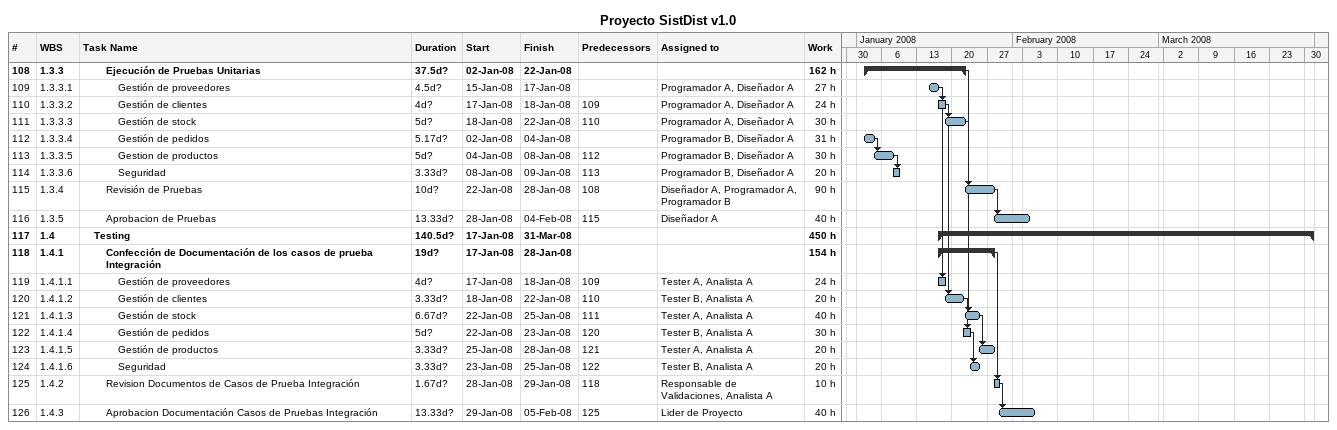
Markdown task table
Proyecto SistDist v1.0

| ID | WBS | Task | Duration | Start | Finish | Predecessors | Resources | Work (h) |
|---|---|---|---|---|---|---|---|---|
| 108 | 1.3.3 | **Ejecución de Pruebas Unitarias** | 37.5d? | 2008-01-02 | 2008-01-22 |  |  | 162 |
| 109 | 1.3.3.1 | Gestión de proveedores | 4.5d? | 2008-01-15 | 2008-01-17 |  | Programador A, Diseñador A | 27 |
| 110 | 1.3.3.2 | Gestión de clientes | 4d? | 2008-01-17 | 2008-01-18 | 109 | Programador A, Diseñador A | 24 |
| 111 | 1.3.3.3 | Gestión de stock | 5d? | 2008-01-18 | 2008-01-22 | 110 | Programador A, Diseñador A | 30 |
| 112 | 1.3.3.4 | Gestión de pedidos | 5.17d? | 2008-01-02 | 2008-01-04 |  | Programador B, Diseñador A | 31 |
| 113 | 1.3.3.5 | Gestion de productos | 5d? | 2008-01-04 | 2008-01-08 | 112 | Programador B, Diseñador A | 30 |
| 114 | 1.3.3.6 | Seguridad | 3.33d? | 2008-01-08 | 2008-01-09 | 113 | Programador B, Diseñador A | 20 |
| 115 | 1.3.4 | Revisión de Pruebas | 10d? | 2008-01-22 | 2008-01-28 | 108 | Diseñador A, Programador A, Programador B | 90 |
| 116 | 1.3.5 | Aprobacion de Pruebas | 13.33d? | 2008-01-28 | 2008-02-04 | 115 | Diseñador A | 40 |
| 117 | 1.4 | **Testing** | 140.5d? | 2008-01-17 | 2008-03-31 |  |  | 450 |
| 118 | 1.4.1 | **Confección de Documentación de los casos de prueba Integración** | 19d? | 2008-01-17 | 2008-01-28 |  |  | 154 |
| 119 | 1.4.1.1 | Gestión de proveedores | 4d? | 2008-01-17 | 2008-01-18 | 109 | Tester A, Analista A | 24 |
| 120 | 1.4.1.2 | Gestión de clientes | 3.33d? | 2008-01-18 | 2008-01-22 | 110 | Tester B, Analista A | 20 |
| 121 | 1.4.1.3 | Gestión de stock | 6.67d? | 2008-01-22 | 2008-01-25 | 111 | Tester A, Analista A | 40 |
| 122 | 1.4.1.4 | Gestión de pedidos | 5d? | 2008-01-22 | 2008-01-23 | 120 | Tester B, Analista A | 30 |
| 123 | 1.4.1.5 | Gestión de productos | 3.33d? | 2008-01-25 | 2008-01-28 | 121 | Tester A, Analista A | 20 |
| 124 | 1.4.1.6 | Seguridad | 3.33d? | 2008-01-23 | 2008-01-25 | 122 | Tester B, Analista A | 20 |
| 125 | 1.4.2 | Revision Documentos de Casos de Prueba Integración | 1.67d? | 2008-01-28 | 2008-01-29 | 118 | Responsable de Validaciones, Analista A | 10 |
| 126 | 1.4.3 | Aprobacion Documentación Casos de Pruebas Integración | 13.33d? | 2008-01-29 | 2008-02-05 | 125 | Lider de Proyecto | 40 |
